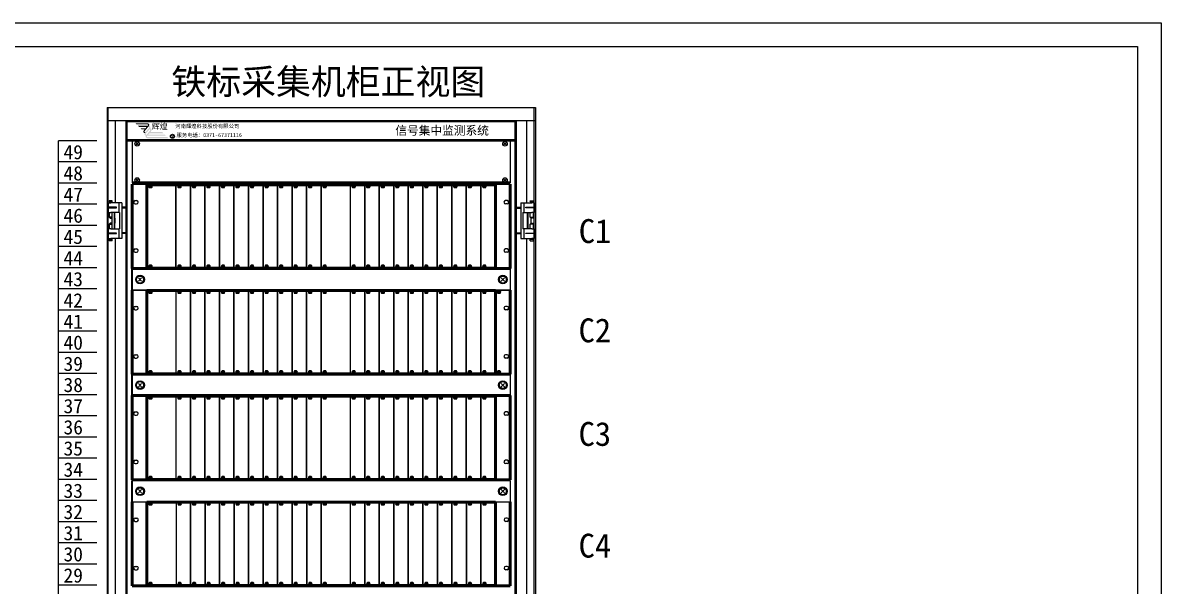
# Model space of a CAD drawing. Extents: x -75138 to 15640, y -12340 to 70479.
# Drawn here: x 4848 to 7240, y -10554 to -9370 of the extents above; entities that cross this region are included whole.
import ezdxf
from ezdxf.enums import TextEntityAlignment as Align

# ---------------------------------------------------------------- set-up
doc = ezdxf.new("R2010")
doc.units = 0
doc.linetypes.add('CENTER', pattern=[2, 1.25, -0.25, 0.25, -0.25])
doc.layers.get('0').update_dxf_attribs({"linetype": 'CONTINUOUS'})
doc.layers.get('Defpoints').update_dxf_attribs({"linetype": 'CONTINUOUS'})
for name, color, linetype, lineweight in [('6文字层', 3, 'CONTINUOUS', 35), ('中心线', 1, 'CENTER', 18), ('轮廓', 7, 'CONTINUOUS', 50)]:
    doc.layers.add(name, color=color, linetype=linetype, lineweight=lineweight)
doc.layers.add('参考线层', color=4, linetype='CONTINUOUS', plot=False)
for name, color, linetype in [('图框_外框线', 7, 'CONTINUOUS'), ('尺寸线', 3, 'CONTINUOUS'), ('轮廓线', 7, 'CONTINUOUS')]:
    doc.layers.add(name, color=color, linetype=linetype)
doc.styles.add('Ht', font='SIMHEI.TTF')
doc.styles.get("Standard").update_dxf_attribs({"font": 'SIMFANG.TTF'})
doc.styles.add('仿宋3.5', font='SIMFANG.TTF', dxfattribs={"width": 0.7, "height": 3.5})
doc.styles.add('宋体', font='SimSun.ttf')
doc.styles.add('黑', font='SIMHEI.TTF')
doc.styles.add('黑体', font='SIMHEI.TTF')

# ---------------------------------------------------------------- blocks, each defined once
blk = doc.blocks.new('机架')
at = {"color": 7, "linetype": 'Continuous', "ltscale": 25.4}
for p, q in [((10682.3, 8398.9), (10682.3, 8396.2)), ((10688.5, 8396.2), (10682.3, 8396.2)), ((10688.5, 8396.2), (10688.5, 8398.9))]:
    blk.add_line(p, q, dxfattribs=at)
blk.add_line((11559.5, 7575.7), (11559.5, 8400.7))
at = {"layer": '尺寸线'}
blk.add_line((10720.1, 6428), (10720.1, 6428), dxfattribs=at)
at = {"layer": '轮廓线'}
for p, q in [((10677.6, 8676.2), (10677.6, 6326.2)), ((10677.6, 8676.2), (11577.6, 8676.2)), ((10680.1, 6385.6), (10680.1, 8676.2)), ((11575, 6385.6), (11575, 8676.2)), ((11577.6, 8676.2), (11577.6, 6326.2)), ((10680.1, 8648.7), (11577.6, 8648.7)), ((10695.6, 8475.7), (10695.6, 8648.7)), ((10717.6, 6385.6), (10717.6, 8648.7)), ((10720, 8646.2), (11535.1, 8646.2)), ((10720.1, 6388.1), (10720.1, 8646.2)), ((11535.1, 6385.6), (11535.1, 8648.7)), ((11537.5, 6385.6), (11537.5, 8648.7)), ((11559.5, 8475.7), (11559.5, 8648.7)), ((10680.1, 8475.7), (10685.4, 8475.7)), ((10680.1, 8475.7), (10680.1, 8455.2)), ((10681.4, 8465.4), (10681.4, 8466.8)), ((10685.4, 8466.8), (10681.4, 8466.8)), ((10688.5, 8480.2), (10682.3, 8480.2)), ((10682.3, 8480.2), (10682.3, 8478.4)), ((10688.5, 8478.4), (10682.3, 8478.4)), ((10682.3, 8476.2), (10688.5, 8476.2)), ((10682.3, 8476.2), (10682.3, 8475.7)), ((10683.5, 8478.4), (10683.5, 8476.2)), ((10702, 8475.7), (10685.4, 8475.7)), ((10697.7, 8466.8), (10685.4, 8466.8)), ((10687.4, 8478.4), (10687.4, 8476.2)), ((10687.4, 8476.2), (10687.4, 8478.4)), ((10688.5, 8478.4), (10688.5, 8480.2)), ((10688.5, 8475.7), (10688.5, 8476.2)), ((10697.7, 8465.4), (10697.7, 8466.8)), ((10708.4, 8475.7), (10702, 8475.7)), ((10702, 8475.7), (10702, 8455.2)), ((10708.4, 8475.7), (10708.4, 8466.3)), ((10708.4, 8466.3), (10708.4, 8464.5)), ((10717.6, 8466.3), (10708.4, 8466.3)), ((11537.5, 8466.3), (11546.7, 8466.3)), ((11546.7, 8475.7), (11546.7, 8466.3)), ((11546.7, 8475.7), (11553.1, 8475.7)), ((11546.7, 8466.3), (11546.7, 8464.5)), ((11553.1, 8475.7), (11553.1, 8455.2)), ((11553.1, 8475.7), (11569.7, 8475.7)), ((11557.4, 8466.8), (11569.7, 8466.8)), ((11557.4, 8465.4), (11557.4, 8466.8)), ((11566.6, 8478.4), (11566.6, 8480.2)), ((11566.6, 8480.2), (11572.8, 8480.2)), ((11566.6, 8478.4), (11572.8, 8478.4)), ((11566.6, 8475.7), (11566.6, 8476.2)), ((11572.8, 8476.2), (11566.6, 8476.2)), ((11567.7, 8476.2), (11567.7, 8478.4)), ((11567.7, 8478.4), (11567.7, 8476.2)), ((11575, 8475.7), (11569.7, 8475.7)), ((11569.7, 8466.8), (11573.7, 8466.8)), ((11571.6, 8478.4), (11571.6, 8476.2)), ((11572.8, 8480.2), (11572.8, 8478.4)), ((11572.8, 8476.2), (11572.8, 8475.7)), ((11573.7, 8465.4), (11573.7, 8466.8)), ((11575, 8475.7), (11575, 8455.2)), ((10680.1, 8455.2), (10685.4, 8455.2)), ((10681.4, 8465.4), (10685.4, 8465.4)), ((10682.3, 8455.2), (10682.3, 8445.3)), ((10688.5, 8445.3), (10682.3, 8445.3)), ((10682.3, 8445.3), (10684.1, 8443.6)), ((10684.1, 8443.6), (10686.8, 8443.6)), ((10685.4, 8465.4), (10697.7, 8465.4)), ((10702, 8455.2), (10685.4, 8455.2)), ((10686.8, 8443.6), (10688.5, 8445.3)), ((10687.4, 8444.2), (10687.4, 8432.2)), ((10688.5, 8445.3), (10688.5, 8455.2)), ((10693.2, 8421.2), (10693.2, 8455.2)), ((10694.1, 8443.6), (10694.1, 8455.2)), ((10694.1, 8443.6), (10694.3, 8443.6)), ((10694.3, 8432.8), (10694.3, 8443.6)), ((10704, 8455.2), (10702, 8455.2)), ((10704, 8455.2), (10704, 8421.2)), ((10708.4, 8464.5), (10708.4, 8412.8)), ((10717.6, 8464.5), (10708.4, 8464.5)), ((11537.5, 8464.5), (11546.7, 8464.5)), ((11546.7, 8464.5), (11546.7, 8412.8)), ((11551.1, 8455.2), (11551.1, 8421.2)), ((11551.1, 8455.2), (11553.1, 8455.2)), ((11553.1, 8455.2), (11569.7, 8455.2)), ((11569.7, 8465.4), (11557.4, 8465.4)), ((11561, 8443.6), (11560.8, 8443.6)), ((11560.8, 8432.8), (11560.8, 8443.6)), ((11561, 8443.6), (11561, 8455.2)), ((11561.9, 8421.2), (11561.9, 8455.2)), ((11566.6, 8445.3), (11566.6, 8455.2)), ((11568.4, 8443.6), (11566.6, 8445.3)), ((11566.6, 8445.3), (11572.8, 8445.3)), ((11567.7, 8444.2), (11567.7, 8432.2)), ((11571, 8443.6), (11568.4, 8443.6)), ((11573.7, 8465.4), (11569.7, 8465.4)), ((11575, 8455.2), (11569.7, 8455.2)), ((11572.8, 8445.3), (11571, 8443.6)), ((11572.8, 8455.2), (11572.8, 8445.3)), ((10685.4, 8421.2), (10680.1, 8421.2)), ((10680.1, 8421.2), (10680.1, 8400.7)), ((10684.1, 8432.8), (10682.3, 8431.1)), ((10682.3, 8431.1), (10688.5, 8431.1)), ((10682.3, 8431.1), (10682.3, 8421.2)), ((10686.8, 8432.8), (10684.1, 8432.8)), ((10685.4, 8421.2), (10702, 8421.2)), ((10688.5, 8431.1), (10686.8, 8432.8)), ((10688.5, 8421.2), (10688.5, 8431.1)), ((10694.1, 8421.2), (10694.1, 8432.8)), ((10694.3, 8432.8), (10694.1, 8432.8)), ((10702, 8421.2), (10702, 8400.7)), ((10702, 8421.2), (10704, 8421.2)), ((11553.1, 8421.2), (11551.1, 8421.2)), ((11569.7, 8421.2), (11553.1, 8421.2)), ((11553.1, 8421.2), (11553.1, 8400.7)), ((11560.8, 8432.8), (11561, 8432.8)), ((11561, 8421.2), (11561, 8432.8)), ((11566.6, 8431.1), (11568.4, 8432.8)), ((11566.6, 8421.2), (11566.6, 8431.1)), ((11572.8, 8431.1), (11566.6, 8431.1)), ((11568.4, 8432.8), (11571, 8432.8)), ((11569.7, 8421.2), (11575, 8421.2)), ((11571, 8432.8), (11572.8, 8431.1)), ((11572.8, 8431.1), (11572.8, 8421.2)), ((11575, 8421.2), (11575, 8400.7)), ((10680.1, 8400.7), (10685.4, 8400.7)), ((10681.4, 8411), (10681.4, 8412.3)), ((10685.4, 8412.3), (10681.4, 8412.3)), ((10681.4, 8411), (10685.4, 8411)), ((10682.3, 8398.9), (10688.5, 8398.9)), ((10683.5, 8400.7), (10683.5, 8398.9)), ((10697.7, 8412.3), (10685.4, 8412.3)), ((10685.4, 8411), (10697.7, 8411)), ((10702, 8400.7), (10685.4, 8400.7)), ((10687.4, 8400.7), (10687.4, 8398.9)), ((10687.4, 8398.9), (10687.4, 8400.7)), ((10697.7, 8411), (10697.7, 8412.3)), ((10708.4, 8400.7), (10702, 8400.7)), ((10708.4, 8412.8), (10708.4, 8411)), ((10717.6, 8412.8), (10708.4, 8412.8)), ((10708.4, 8411), (10708.4, 8400.7)), ((10717.6, 8411), (10708.4, 8411)), ((11537.5, 8412.8), (11546.7, 8412.8)), ((11537.5, 8411), (11546.7, 8411)), ((11546.7, 8412.8), (11546.7, 8411)), ((11546.7, 8411), (11546.7, 8400.7)), ((11546.7, 8400.7), (11553.1, 8400.7)), ((11553.1, 8400.7), (11569.7, 8400.7)), ((11557.4, 8412.3), (11569.7, 8412.3)), ((11557.4, 8411), (11557.4, 8412.3)), ((11569.7, 8411), (11557.4, 8411)), ((11566.6, 8396.2), (11566.6, 8398.9)), ((11572.8, 8398.9), (11566.6, 8398.9)), ((11566.6, 8396.2), (11572.8, 8396.2)), ((11567.7, 8398.9), (11567.7, 8400.7)), ((11567.7, 8400.7), (11567.7, 8398.9)), ((11569.7, 8412.3), (11573.7, 8412.3)), ((11573.7, 8411), (11569.7, 8411)), ((11575, 8400.7), (11569.7, 8400.7)), ((11571.6, 8400.7), (11571.6, 8398.9)), ((11572.8, 8398.9), (11572.8, 8396.2)), ((11573.7, 8411), (11573.7, 8412.3)), ((10680.1, 7575.7), (10680.1, 7555.1)), ((10680.1, 7575.7), (10685.4, 7575.7)), ((10685.4, 7566.7), (10681.4, 7566.7)), ((10681.4, 7565.4), (10681.4, 7566.7)), ((10681.4, 7565.4), (10685.4, 7565.4)), ((10682.3, 7580.1), (10682.3, 7578.3)), ((10688.5, 7580.1), (10682.3, 7580.1)), ((10688.5, 7578.3), (10682.3, 7578.3)), ((10682.3, 7576.1), (10682.3, 7575.7)), ((10682.3, 7576.1), (10688.5, 7576.1)), ((10683.5, 7578.3), (10683.5, 7576.1)), ((10702, 7575.7), (10685.4, 7575.7)), ((10697.7, 7566.7), (10685.4, 7566.7)), ((10685.4, 7565.4), (10697.7, 7565.4)), ((10687.4, 7576.1), (10687.4, 7578.3)), ((10687.4, 7578.3), (10687.4, 7576.1)), ((10688.5, 7578.3), (10688.5, 7580.1)), ((10688.5, 7575.7), (10688.5, 7576.1)), ((10697.7, 7565.4), (10697.7, 7566.7)), ((10702, 7575.7), (10702, 7555.1)), ((10708.4, 7575.7), (10702, 7575.7)), ((10708.4, 7575.7), (10708.4, 7566.3)), ((10717.6, 7566.3), (10708.4, 7566.3)), ((10708.4, 7566.3), (10708.4, 7564.5)), ((10717.6, 7564.5), (10708.4, 7564.5)), ((10708.4, 7564.5), (10708.4, 7512.7)), ((11537.5, 7566.3), (11546.7, 7566.3)), ((11537.5, 7564.5), (11546.7, 7564.5)), ((11546.7, 7575.7), (11553.1, 7575.7)), ((11546.7, 7575.7), (11546.7, 7566.3)), ((11546.7, 7566.3), (11546.7, 7564.5)), ((11546.7, 7564.5), (11546.7, 7512.8)), ((11553.1, 7575.7), (11569.7, 7575.7)), ((11553.1, 7575.7), (11553.1, 7555.2)), ((11557.4, 7565.4), (11557.4, 7566.8)), ((11557.4, 7566.8), (11569.7, 7566.8)), ((11569.7, 7565.4), (11557.4, 7565.4)), ((11566.6, 7580.2), (11572.8, 7580.2)), ((11566.6, 7578.4), (11566.6, 7580.2)), ((11566.6, 7578.4), (11572.8, 7578.4)), ((11572.8, 7576.2), (11566.6, 7576.2)), ((11566.6, 7575.7), (11566.6, 7576.2)), ((11567.7, 7578.4), (11567.7, 7576.2)), ((11567.7, 7576.2), (11567.7, 7578.4)), ((11575, 7575.7), (11569.7, 7575.7)), ((11569.7, 7566.8), (11573.7, 7566.8)), ((11573.7, 7565.4), (11569.7, 7565.4)), ((11571.6, 7578.4), (11571.6, 7576.2)), ((11572.8, 7580.2), (11572.8, 7578.4)), ((11572.8, 7576.2), (11572.8, 7575.7)), ((11573.7, 7565.4), (11573.7, 7566.8)), ((11575, 7575.7), (11575, 7555.2)), ((10680.1, 7555.1), (10685.4, 7555.1)), ((10682.3, 7555.1), (10682.3, 7545.3)), ((10682.3, 7545.3), (10684.1, 7543.5)), ((10688.5, 7545.3), (10682.3, 7545.3)), ((10684.1, 7543.5), (10686.8, 7543.5)), ((10702, 7555.1), (10685.4, 7555.1)), ((10686.8, 7543.5), (10688.5, 7545.3)), ((10687.4, 7544.2), (10687.4, 7532.1)), ((10688.5, 7545.3), (10688.5, 7555.1)), ((10693.2, 7521.2), (10693.2, 7555.1)), ((10694.1, 7543.5), (10694.1, 7555.1)), ((10694.1, 7543.5), (10694.3, 7543.5)), ((10694.3, 7532.8), (10694.3, 7543.5)), ((10704, 7555.1), (10702, 7555.1)), ((10704, 7555.1), (10704, 7521.2)), ((11551.1, 7555.2), (11553.1, 7555.2)), ((11551.1, 7555.2), (11551.1, 7521.2)), ((11553.1, 7555.2), (11569.7, 7555.2)), ((11560.8, 7532.8), (11560.8, 7543.6)), ((11561, 7543.6), (11560.8, 7543.6)), ((11561, 7543.6), (11561, 7555.2)), ((11561.9, 7521.2), (11561.9, 7555.2)), ((11566.6, 7545.3), (11566.6, 7555.2)), ((11566.6, 7545.3), (11572.8, 7545.3)), ((11568.4, 7543.6), (11566.6, 7545.3)), ((11567.7, 7544.2), (11567.7, 7532.2)), ((11571, 7543.6), (11568.4, 7543.6)), ((11575, 7555.2), (11569.7, 7555.2)), ((11572.8, 7545.3), (11571, 7543.6)), ((11572.8, 7555.2), (11572.8, 7545.3)), ((10680.1, 7521.2), (10680.1, 7500.7)), ((10685.4, 7521.2), (10680.1, 7521.2)), ((10685.4, 7512.3), (10681.4, 7512.3)), ((10681.4, 7510.9), (10681.4, 7512.3)), ((10681.4, 7510.9), (10685.4, 7510.9)), ((10684.1, 7532.8), (10682.3, 7531)), ((10682.3, 7531), (10682.3, 7521.2)), ((10682.3, 7531), (10688.5, 7531)), ((10686.8, 7532.8), (10684.1, 7532.8)), ((10685.4, 7521.2), (10702, 7521.2)), ((10697.7, 7512.3), (10685.4, 7512.3)), ((10685.4, 7510.9), (10697.7, 7510.9)), ((10688.5, 7531), (10686.8, 7532.8)), ((10688.5, 7521.2), (10688.5, 7531)), ((10694.3, 7532.8), (10694.1, 7532.8)), ((10694.1, 7521.2), (10694.1, 7532.8)), ((10697.7, 7510.9), (10697.7, 7512.3)), ((10702, 7521.2), (10704, 7521.2)), ((10702, 7521.2), (10702, 7500.7)), ((10717.6, 7512.7), (10708.4, 7512.7)), ((10708.4, 7512.7), (10708.4, 7510.9)), ((10717.6, 7510.9), (10708.4, 7510.9)), ((10708.4, 7510.9), (10708.4, 7500.7)), ((11537.5, 7512.8), (11546.7, 7512.8)), ((11537.5, 7511), (11546.7, 7511)), ((11546.7, 7512.8), (11546.7, 7511)), ((11546.7, 7511), (11546.7, 7500.7)), ((11553.1, 7521.2), (11551.1, 7521.2)), ((11553.1, 7521.2), (11553.1, 7500.7)), ((11569.7, 7521.2), (11553.1, 7521.2)), ((11557.4, 7511), (11557.4, 7512.3)), ((11557.4, 7512.3), (11569.7, 7512.3)), ((11569.7, 7511), (11557.4, 7511)), ((11560.8, 7532.8), (11561, 7532.8)), ((11561, 7521.2), (11561, 7532.8)), ((11566.6, 7531.1), (11568.4, 7532.8)), ((11572.8, 7531.1), (11566.6, 7531.1)), ((11566.6, 7521.2), (11566.6, 7531.1)), ((11568.4, 7532.8), (11571, 7532.8)), ((11569.7, 7521.2), (11575, 7521.2)), ((11569.7, 7512.3), (11573.7, 7512.3)), ((11573.7, 7511), (11569.7, 7511)), ((11571, 7532.8), (11572.8, 7531.1)), ((11572.8, 7531.1), (11572.8, 7521.2)), ((11573.7, 7511), (11573.7, 7512.3)), ((11575, 7521.2), (11575, 7500.7)), ((10680.1, 7500.7), (10685.4, 7500.7)), ((10682.3, 7498.9), (10682.3, 7496.2)), ((10682.3, 7498.9), (10688.5, 7498.9)), ((10688.5, 7496.2), (10682.3, 7496.2)), ((10683.5, 7500.7), (10683.5, 7498.9)), ((10702, 7500.7), (10685.4, 7500.7)), ((10687.4, 7498.9), (10687.4, 7500.7)), ((10687.4, 7500.7), (10687.4, 7498.9)), ((10688.5, 7496.2), (10688.5, 7498.9)), ((10708.4, 7500.7), (10702, 7500.7)), ((11546.7, 7500.7), (11553.1, 7500.7)), ((11553.1, 7500.7), (11569.7, 7500.7)), ((11559.5, 6750.7), (11559.5, 7500.7)), ((11572.8, 7498.9), (11566.6, 7498.9)), ((11566.6, 7496.2), (11566.6, 7498.9)), ((11566.6, 7496.2), (11572.8, 7496.2)), ((11567.7, 7500.7), (11567.7, 7498.9)), ((11567.7, 7498.9), (11567.7, 7500.7)), ((11575, 7500.7), (11569.7, 7500.7)), ((11571.6, 7500.7), (11571.6, 7498.9)), ((11572.8, 7498.9), (11572.8, 7496.2)), ((10680.1, 6750.7), (10685.4, 6750.7)), ((10680.1, 6750.7), (10680.1, 6730.2)), ((10688.5, 6755.2), (10682.3, 6755.2)), ((10682.3, 6755.2), (10682.3, 6753.4)), ((10688.5, 6753.4), (10682.3, 6753.4)), ((10682.3, 6751.2), (10688.5, 6751.2)), ((10682.3, 6751.2), (10682.3, 6750.7)), ((10683.5, 6753.4), (10683.5, 6751.2)), ((10702, 6750.7), (10685.4, 6750.7)), ((10687.4, 6753.4), (10687.4, 6751.2)), ((10687.4, 6751.2), (10687.4, 6753.4)), ((10688.5, 6753.4), (10688.5, 6755.2)), ((10688.5, 6750.7), (10688.5, 6751.2)), ((10708.4, 6750.7), (10702, 6750.7)), ((10702, 6750.7), (10702, 6730.2)), ((10708.4, 6750.7), (10708.4, 6741.3)), ((11546.7, 6750.7), (11546.7, 6741.3)), ((11546.7, 6750.7), (11553.1, 6750.7)), ((11553.1, 6750.7), (11553.1, 6730.2)), ((11553.1, 6750.7), (11569.7, 6750.7)), ((11566.6, 6753.4), (11566.6, 6755.2)), ((11566.6, 6755.2), (11572.8, 6755.2)), ((11566.6, 6753.4), (11572.8, 6753.4)), ((11566.6, 6750.7), (11566.6, 6751.2)), ((11572.8, 6751.2), (11566.6, 6751.2)), ((11567.7, 6751.2), (11567.7, 6753.4)), ((11567.7, 6753.4), (11567.7, 6751.2)), ((11575, 6750.7), (11569.7, 6750.7)), ((11571.6, 6753.4), (11571.6, 6751.2)), ((11572.8, 6755.2), (11572.8, 6753.4)), ((11572.8, 6751.2), (11572.8, 6750.7)), ((11575, 6750.7), (11575, 6730.2)), ((10680.1, 6730.2), (10685.4, 6730.2)), ((10681.4, 6740.4), (10681.4, 6741.8)), ((10685.4, 6741.8), (10681.4, 6741.8)), ((10681.4, 6740.4), (10685.4, 6740.4)), ((10682.3, 6730.2), (10682.3, 6720.3)), ((10688.5, 6720.3), (10682.3, 6720.3)), ((10682.3, 6720.3), (10684.1, 6718.6)), ((10697.7, 6741.8), (10685.4, 6741.8)), ((10685.4, 6740.4), (10697.7, 6740.4)), ((10702, 6730.2), (10685.4, 6730.2)), ((10686.8, 6718.6), (10688.5, 6720.3)), ((10688.5, 6720.3), (10688.5, 6730.2)), ((10693.2, 6696.2), (10693.2, 6730.2)), ((10694.1, 6718.6), (10694.1, 6730.2)), ((10697.7, 6740.4), (10697.7, 6741.8)), ((10704, 6730.2), (10702, 6730.2)), ((10704, 6730.2), (10704, 6696.2)), ((10708.4, 6741.3), (10708.4, 6739.5)), ((10717.6, 6741.3), (10708.4, 6741.3)), ((10708.4, 6739.5), (10708.4, 6687.8)), ((10717.6, 6739.5), (10708.4, 6739.5)), ((11537.5, 6741.3), (11546.7, 6741.3)), ((11537.5, 6739.5), (11546.7, 6739.5)), ((11546.7, 6741.3), (11546.7, 6739.5)), ((11546.7, 6739.5), (11546.7, 6687.8)), ((11551.1, 6730.2), (11551.1, 6696.2)), ((11551.1, 6730.2), (11553.1, 6730.2)), ((11553.1, 6730.2), (11569.7, 6730.2)), ((11557.4, 6741.8), (11569.7, 6741.8)), ((11557.4, 6740.4), (11557.4, 6741.8)), ((11569.7, 6740.4), (11557.4, 6740.4)), ((11561, 6718.6), (11561, 6730.2)), ((11561.9, 6696.2), (11561.9, 6730.2)), ((11566.6, 6720.3), (11566.6, 6730.2)), ((11568.4, 6718.6), (11566.6, 6720.3)), ((11566.6, 6720.3), (11572.8, 6720.3)), ((11569.7, 6741.8), (11573.7, 6741.8)), ((11573.7, 6740.4), (11569.7, 6740.4)), ((11575, 6730.2), (11569.7, 6730.2)), ((11572.8, 6720.3), (11571, 6718.6)), ((11572.8, 6730.2), (11572.8, 6720.3)), ((11573.7, 6740.4), (11573.7, 6741.8)), ((10685.4, 6696.2), (10680.1, 6696.2)), ((10680.1, 6696.2), (10680.1, 6675.7)), ((10684.1, 6707.8), (10682.3, 6706.1)), ((10682.3, 6706.1), (10688.5, 6706.1)), ((10682.3, 6706.1), (10682.3, 6696.2)), ((10684.1, 6718.6), (10686.8, 6718.6)), ((10686.8, 6707.8), (10684.1, 6707.8)), ((10685.4, 6696.2), (10702, 6696.2)), ((10688.5, 6706.1), (10686.8, 6707.8)), ((10687.4, 6719.2), (10687.4, 6707.2)), ((10688.5, 6696.2), (10688.5, 6706.1)), ((10694.1, 6718.6), (10694.3, 6718.6)), ((10694.1, 6696.2), (10694.1, 6707.8)), ((10694.3, 6707.8), (10694.1, 6707.8)), ((10694.3, 6707.8), (10694.3, 6718.6)), ((10702, 6696.2), (10702, 6675.7)), ((10702, 6696.2), (10704, 6696.2)), ((11553.1, 6696.2), (11551.1, 6696.2)), ((11569.7, 6696.2), (11553.1, 6696.2)), ((11553.1, 6696.2), (11553.1, 6675.7)), ((11561, 6718.6), (11560.8, 6718.6)), ((11560.8, 6707.8), (11560.8, 6718.6)), ((11560.8, 6707.8), (11561, 6707.8)), ((11561, 6696.2), (11561, 6707.8)), ((11566.6, 6706.1), (11568.4, 6707.8)), ((11566.6, 6696.2), (11566.6, 6706.1)), ((11572.8, 6706.1), (11566.6, 6706.1)), ((11567.7, 6719.2), (11567.7, 6707.2)), ((11571, 6718.6), (11568.4, 6718.6)), ((11568.4, 6707.8), (11571, 6707.8)), ((11569.7, 6696.2), (11575, 6696.2)), ((11571, 6707.8), (11572.8, 6706.1)), ((11572.8, 6706.1), (11572.8, 6696.2)), ((11575, 6696.2), (11575, 6675.7)), ((10680.1, 6675.7), (10685.4, 6675.7)), ((10681.4, 6686), (10681.4, 6687.3)), ((10685.4, 6687.3), (10681.4, 6687.3)), ((10681.4, 6686), (10685.4, 6686)), ((10682.3, 6673.9), (10688.5, 6673.9)), ((10682.3, 6673.9), (10682.3, 6671.2)), ((10683.5, 6675.7), (10683.5, 6673.9)), ((10697.7, 6687.3), (10685.4, 6687.3)), ((10685.4, 6686), (10697.7, 6686)), ((10702, 6675.7), (10685.4, 6675.7)), ((10687.4, 6675.7), (10687.4, 6673.9)), ((10687.4, 6673.9), (10687.4, 6675.7)), ((10688.5, 6671.2), (10688.5, 6673.9)), ((10695.6, 6385.6), (10695.6, 6675.7)), ((10697.7, 6686), (10697.7, 6687.3)), ((10708.4, 6675.7), (10702, 6675.7)), ((10708.4, 6687.8), (10708.4, 6686)), ((10717.6, 6687.8), (10708.4, 6687.8)), ((10708.4, 6686), (10708.4, 6675.7)), ((10717.6, 6686), (10708.4, 6686)), ((11537.5, 6687.8), (11546.7, 6687.8)), ((11537.5, 6686), (11546.7, 6686)), ((11546.7, 6687.8), (11546.7, 6686)), ((11546.7, 6686), (11546.7, 6675.7)), ((11546.7, 6675.7), (11553.1, 6675.7)), ((11553.1, 6675.7), (11569.7, 6675.7)), ((11557.4, 6687.3), (11569.7, 6687.3)), ((11557.4, 6686), (11557.4, 6687.3)), ((11569.7, 6686), (11557.4, 6686)), ((11566.6, 6671.2), (11566.6, 6673.9)), ((11572.8, 6673.9), (11566.6, 6673.9)), ((11567.7, 6673.9), (11567.7, 6675.7)), ((11567.7, 6675.7), (11567.7, 6673.9)), ((11569.7, 6687.3), (11573.7, 6687.3)), ((11573.7, 6686), (11569.7, 6686)), ((11575, 6675.7), (11569.7, 6675.7)), ((11571.6, 6675.7), (11571.6, 6673.9)), ((11572.8, 6673.9), (11572.8, 6671.2)), ((11573.7, 6686), (11573.7, 6687.3)), ((10688.5, 6671.2), (10682.3, 6671.2)), ((11566.6, 6671.2), (11572.8, 6671.2)), ((11535.1, 6428.1), (10720.1, 6428.1)), ((10720.1, 6425.6), (11575, 6425.5)), ((10677.6, 6385.6), (11577.6, 6385.6)), ((10720.1, 6403.6), (11535.1, 6403.6)), ((10720.1, 6388.1), (11535.1, 6388.1)), ((10892.7, 6341.2), (10877.7, 6326.2)), ((10892.7, 6341.2), (11362.7, 6341.2)), ((11362.7, 6341.2), (11377.7, 6326.2)), ((10677.6, 6326.2), (10877.7, 6326.2)), ((11377.7, 6326.2), (11577.6, 6326.2))]:
    blk.add_line(p, q, dxfattribs=at)
blk = doc.blocks.new('铁标1U盲板')
at = {"layer": '6文字层', "color": 7}
blk.add_line((11498.1, 8710.8), (11498.1, 8755.2), dxfattribs=at)
at = {"layer": '尺寸线', "color": 0, "lineweight": 25}
blk.add_line((12292.1, 8755.2), (12292.1, 8710.8), dxfattribs=at)
at = {"layer": '轮廓线'}
for p, q in [((11498.1, 8755.2), (12292.1, 8755.2)), ((11498.1, 8755.2), (11498.1, 8710.8)), ((12292.1, 8755.2), (12292.1, 8710.8)), ((11518.3, 8729.3), (11511.4, 8736.2)), ((11511.4, 8729.3), (11518.3, 8736.2)), ((12280.5, 8729.3), (12273.6, 8736.2)), ((12273.6, 8729.3), (12280.5, 8736.2)), ((11498.1, 8710.8), (12292.1, 8710.8))]:
    blk.add_line(p, q, dxfattribs=at)
for centre, radius in [((11514.9, 8732.7), 9.14), ((11514.9, 8732.7), 7.31), ((12277, 8732.7), 9.14), ((12277, 8732.7), 7.31)]:
    blk.add_circle(centre, radius, dxfattribs=at)
blk = doc.blocks.new('06型铁标采集机箱')
for p, q in [((7.5, -34.25), (10.5, -34.25)), ((7.5, -41.25), (10.5, -41.25)), ((788.5, -34.25), (785.5, -34.25)), ((788.5, -41.25), (785.5, -41.25)), ((7.5, -135.75), (10.5, -135.75)), ((7.5, -142.75), (10.5, -142.75)), ((788.5, -135.75), (785.5, -135.75)), ((788.5, -142.75), (785.5, -142.75))]:
    blk.add_line(p, q)
for centre, start, end in [((7.5, -37.75), 90, 270), ((10.5, -37.75), 270, 90), ((785.5, -37.75), 90, 270), ((788.5, -37.75), 270, 90), ((7.5, -139.25), 90, 270), ((10.5, -139.25), 270, 90), ((785.5, -139.25), 90, 270), ((788.5, -139.25), 270, 90)]:
    blk.add_arc(centre, 3.5, start, end)
at = {"layer": 'Defpoints'}
blk.add_line((0.84, 0), (794.84, 0), dxfattribs=at)
at = {"layer": '参考线层'}
for p, q in [((93, -1.075), (93, -175.925)), ((123.5, -1.075), (123.5, -175.925)), ((154, -1.075), (154, -175.925)), ((184.5, -1.075), (184.5, -175.925)), ((215, -1.075), (215, -175.925)), ((245.5, -1.075), (245.5, -175.925)), ((276, -1.075), (276, -175.925)), ((306.5, -1.075), (306.5, -175.925)), ((337, -1.075), (337, -177)), ((367.5, -1.075), (367.5, -175.925)), ((398, -1.075), (398, -175.925)), ((459, -1.075), (459, -175.925)), ((489.5, -1.075), (489.5, -175.925)), ((520, -1.075), (520, -175.925)), ((550.5, -1.075), (550.5, -175.925)), ((581, -1.075), (581, -175.925)), ((611.5, -1.075), (611.5, -175.925)), ((642, -1.075), (642, -175.925)), ((672.5, -1.075), (672.5, -175.925)), ((703, -1.075), (703, -175.925)), ((733.5, -1.075), (733.5, -175.925))]:
    blk.add_line(p, q, dxfattribs=at)
at = {"layer": '轮廓'}
for p, q in [((0.84, 0), (0.84, -177)), ((32, 0), (32, -177)), ((764, -1.075), (32, -1.075)), ((764, 0), (764, -177)), ((794.84, 0), (794.84, -177)), ((0.84, -177), (794.84, -177)), ((764, -175.925), (32, -175.925))]:
    blk.add_line(p, q, dxfattribs=at)
blk = doc.blocks.new('补空板')
at = {"linetype": 'ByBlock'}
for p, q in [((30.5, 0), (0, 0)), ((0, 0), (0, -174.8)), ((5.4, 0), (9.6, 0)), ((30.5, -174.8), (30.5, 0)), ((9.6, -6.2), (5.4, -6.2)), ((30.5, -174.8), (0, -174.8)), ((9.6, -168.6), (5.4, -168.6)), ((5.4, -174.8), (9.6, -174.8))]:
    blk.add_line(p, q, dxfattribs=at)
for p, q in [((8.6, -5.2), (5.7, -1.5)), ((9.3, -4.7), (6.4, -1)), ((8.6, -169.7), (5.7, -173.3)), ((9.3, -170.2), (6.4, -173.8))]:
    blk.add_line(p, q)
for centre, radius in [((7.5, -3.1), 2.5), ((7.5, -3.1), 2.35), ((7.5, -171.7), 2.5), ((7.5, -171.7), 2.35)]:
    blk.add_circle(centre, radius)
for centre, start, end in [((7.5, -3.1), 124.2422, 235.7578), ((7.5, -3.1), 304.2422, 55.7578), ((7.5, -171.7), 124.2422, 235.7578), ((7.5, -171.7), 304.2422, 55.7578)]:
    blk.add_arc(centre, 3.75, start, end, dxfattribs=at)
blk = doc.blocks.new('图框')
for p, q in [((3441.05, 1456.74), (3861.05, 1456.74)), ((3861.05, 1456.74), (3861.05, 1159.74))]:
    blk.add_line(p, q)
at = {"color": 1, "lineweight": -3}
for p, q in [((3466.05, 1451.74), (3856.05, 1451.74)), ((3856.05, 1451.74), (3856.05, 1164.74))]:
    blk.add_line(p, q, dxfattribs=at)
at = {"style": '仿宋3.5', "width": 0.8}
for tag, p in [('车站站名', (3771.33, 1184.32)), ('图纸名称', (3771.41, 1173.86))]:
    blk.add_attdef(tag, text='', height=4, dxfattribs=at).set_placement(p, align=Align.MIDDLE)

msp = doc.modelspace()

# ---------------------------------------------------------------- hatches: boundary and pattern name
h = msp.add_hatch(color=1)
h.paths.add_polyline_path([(5158.6, -9608.6, 1), (5166.9, -9608.6, 1)])
h.paths.add_polyline_path([(5166.3, -9608.6, -1), (5159.2, -9608.6, -1)], flags=16)
at = {"layer": '中心线'}
msp.add_hatch(color=1, dxfattribs=at).paths.add_polyline_path([(5110.6, -9583.8, -0.63707), (5111.4, -9585.5), (5102.3, -9596.3, 0.572844), (5104.4, -9602, -0.047054), (5104.7, -9601.5), (5106.3, -9599.6), (5105, -9599.6, -0.63707), (5104.2, -9597.9), (5113.3, -9587.1, 0.63707), (5110.6, -9581.3), (5084.9, -9581.3), (5087.4, -9583.8)])
h = msp.add_hatch(color=1, dxfattribs=at)
h.paths.add_polyline_path([(5108.4, -9589), (5110.5, -9586.5), (5090.1, -9586.5), (5092.6, -9589)])
h.paths.add_polyline_path([(5095.3, -9591.7), (5097.8, -9594.2), (5104.1, -9594.2), (5106.2, -9591.7)])
h = msp.add_hatch(color=1, dxfattribs=at)
h.paths.add_polyline_path([(5104.7, -9601.6, 0.572844), (5106.8, -9607.4, -0.047054), (5107.2, -9606.8), (5108.7, -9604.9), (5107.4, -9604.9, -0.63707), (5106.6, -9603.2), (5115.7, -9592.5, 0.572844), (5113.6, -9586.7, -0.047054), (5113.3, -9587.3), (5111.7, -9589.1), (5113, -9589.1, -0.63707), (5113.8, -9590.9)])
h.paths.add_polyline_path([(5107.2, -9606.8, 0.63707), (5109.9, -9612.6), (5154.3, -9612.6), (5151.8, -9610.1), (5109.9, -9610.1, -0.63707), (5109.1, -9608.4), (5118.1, -9597.7, 0.572844), (5116.1, -9591.9, -0.047054), (5115.7, -9592.5), (5114.1, -9594.3), (5115.4, -9594.3, -0.63707), (5116.2, -9596)])
h.paths.add_polyline_path([(5114.3, -9602.2), (5143.9, -9602.2), (5141.4, -9599.7), (5116.4, -9599.7)], flags=16)
h.paths.add_polyline_path([(5112, -9604.9), (5109.9, -9607.4), (5149.1, -9607.4), (5146.6, -9604.9)], flags=16)
h = msp.add_hatch(color=1, dxfattribs=at)
h.paths.add_polyline_path([(5104.7, -9601.6, 0.572844), (5106.8, -9607.4, -0.047054), (5107.2, -9606.8), (5108.7, -9604.9), (5107.4, -9604.9, -0.63707), (5106.6, -9603.2), (5115.7, -9592.5, 0.572844), (5113.6, -9586.7, -0.047054), (5113.3, -9587.3), (5111.7, -9589.1), (5113, -9589.1, -0.63707), (5113.8, -9590.9)])
h.paths.add_polyline_path([(5107.2, -9606.8, 0.63707), (5109.9, -9612.6), (5154.3, -9612.6), (5151.8, -9610.1), (5109.9, -9610.1, -0.63707), (5109.1, -9608.4), (5118.1, -9597.7, 0.572844), (5116.1, -9591.9, -0.047054), (5115.7, -9592.5), (5114.1, -9594.3), (5115.4, -9594.3, -0.63707), (5116.2, -9596)])
h.paths.add_polyline_path([(5114.3, -9602.2), (5143.9, -9602.2), (5141.4, -9599.7), (5116.4, -9599.7)], flags=16)
h.paths.add_polyline_path([(5112, -9604.9), (5109.9, -9607.4), (5149.1, -9607.4), (5146.6, -9604.9)], flags=16)

# ---------------------------------------------------------------- linework, layer by layer
for p, q in [((5067.9, -9615.4), (5882.9, -9615.4)), ((5067.9, -9617.9), (5882.9, -9617.9)), ((5117.7, -9715.5), (5114.8, -9711.9)), ((5118.3, -9715), (5115.4, -9711.4)), ((5322.5, -9710.4), (5322.5, -9885.2)), ((5353, -9710.4), (5353, -9885.2)), ((5383.5, -9710.4), (5383.5, -9885.2)), ((5483.7, -9715.5), (5480.8, -9711.9)), ((5484.3, -9715), (5481.4, -9711.4)), ((5865.5, -9743.5), (5862.5, -9743.5)), ((5865.5, -9750.5), (5862.5, -9750.5)), ((5865.5, -9845), (5862.5, -9845)), ((5865.5, -9852), (5862.5, -9852)), ((5117.7, -9880), (5114.8, -9883.7)), ((5118.3, -9880.5), (5115.4, -9884.2)), ((5483.7, -9880), (5480.8, -9883.7)), ((5484.3, -9880.5), (5481.4, -9884.2)), ((5117.7, -9937.8), (5114.8, -9934.1)), ((5118.3, -9937.3), (5115.4, -9933.6)), ((5483.7, -9937.8), (5480.8, -9934.1)), ((5484.3, -9937.3), (5481.4, -9933.6)), ((5117.7, -10102.3), (5114.8, -10105.9)), ((5118.3, -10102.8), (5115.4, -10106.4)), ((5483.7, -10102.3), (5480.8, -10105.9)), ((5484.3, -10102.8), (5481.4, -10106.4)), ((5117.7, -10159.3), (5114.8, -10155.7)), ((5118.3, -10158.8), (5115.4, -10155.2)), ((5483.7, -10159.3), (5480.8, -10155.7)), ((5484.3, -10158.8), (5481.4, -10155.2)), ((5117.7, -10323.9), (5114.8, -10327.5)), ((5118.3, -10324.4), (5115.4, -10328)), ((5483.7, -10323.9), (5480.8, -10327.5)), ((5484.3, -10324.4), (5481.4, -10328)), ((5117.8, -10382.3), (5114.9, -10378.7)), ((5118.4, -10381.8), (5115.5, -10378.2)), ((5483.8, -10382.3), (5480.9, -10378.7)), ((5484.4, -10381.8), (5481.5, -10378.2)), ((5117.8, -10546.8), (5114.9, -10550.4)), ((5118.4, -10547.3), (5115.5, -10550.9)), ((5483.8, -10546.8), (5480.9, -10550.4)), ((5484.4, -10547.3), (5481.5, -10550.9))]:
    msp.add_line(p, q)
at = {"lineweight": 25}
for p, q in [((5085.6, -9627.2), (5091.3, -9621.5)), ((5085.6, -9621.5), (5091.3, -9627.2)), ((5858.4, -9621.5), (5864.1, -9627.2)), ((5858.4, -9627.2), (5864.1, -9621.5)), ((5085.6, -9703.4), (5091.3, -9697.7)), ((5085.6, -9697.7), (5091.3, -9703.4)), ((5858.4, -9697.7), (5864.1, -9703.4)), ((5858.4, -9703.4), (5864.1, -9697.7))]:
    msp.add_line(p, q, dxfattribs=at)
at = {"linetype": 'ByBlock'}
for p, q in [((5139.5, -9710.4), (5109, -9710.4)), ((5109, -9710.4), (5109, -9885.2)), ((5114.4, -9710.4), (5118.6, -9710.4)), ((5118.6, -9716.6), (5114.4, -9716.6)), ((5170, -9885.2), (5170, -9710.4)), ((5322.5, -9710.4), (5292, -9710.4)), ((5353, -9710.4), (5322.5, -9710.4)), ((5322.5, -9710.4), (5322.5, -9885.2)), ((5383.5, -9710.4), (5353, -9710.4)), ((5475, -9710.4), (5475, -9885.2)), ((5480.4, -9710.4), (5484.6, -9710.4)), ((5484.6, -9716.6), (5480.4, -9716.6)), ((5566.5, -9710.4), (5536, -9710.4)), ((5139.5, -9885.2), (5109, -9885.2)), ((5118.6, -9879), (5114.4, -9879)), ((5114.4, -9885.2), (5118.6, -9885.2)), ((5484.6, -9879), (5480.4, -9879)), ((5480.4, -9885.2), (5484.6, -9885.2)), ((5566.5, -9885.2), (5536, -9885.2)), ((5109, -9932.6), (5109, -10107.5)), ((5114.4, -9932.6), (5118.6, -9932.6)), ((5118.6, -9938.8), (5114.4, -9938.8)), ((5475, -9932.6), (5475, -10107.5)), ((5480.4, -9932.6), (5484.6, -9932.6)), ((5484.6, -9938.8), (5480.4, -9938.8)), ((5118.6, -10101.3), (5114.4, -10101.3)), ((5114.4, -10107.5), (5118.6, -10107.5)), ((5484.6, -10101.3), (5480.4, -10101.3)), ((5480.4, -10107.5), (5484.6, -10107.5)), ((5109, -10154.2), (5109, -10329)), ((5114.4, -10154.2), (5118.6, -10154.2)), ((5118.6, -10160.4), (5114.4, -10160.4)), ((5475, -10154.2), (5475, -10329)), ((5480.4, -10154.2), (5484.6, -10154.2)), ((5484.6, -10160.4), (5480.4, -10160.4)), ((5118.6, -10322.8), (5114.4, -10322.8)), ((5114.4, -10329), (5118.6, -10329)), ((5484.6, -10322.8), (5480.4, -10322.8)), ((5480.4, -10329), (5484.6, -10329)), ((5109.2, -10377.1), (5109.2, -10552)), ((5114.5, -10377.1), (5118.8, -10377.1)), ((5475.2, -10377.1), (5475.2, -10552)), ((5480.5, -10377.1), (5484.8, -10377.1)), ((5118.8, -10383.3), (5114.5, -10383.3)), ((5484.8, -10383.3), (5480.5, -10383.3)), ((5118.8, -10545.8), (5114.5, -10545.8)), ((5484.8, -10545.8), (5480.5, -10545.8)), ((5114.5, -10552), (5118.8, -10552)), ((5480.5, -10552), (5484.8, -10552))]:
    msp.add_line(p, q, dxfattribs=at)
at = {"color": 1}
for radius in [4.14, 3.55]:
    msp.add_circle((5162.7, -9608.6), radius, dxfattribs=at)
at = {"lineweight": 25}
for centre in [(5088.5, -9624.3), (5861.3, -9624.3), (5088.5, -9700.5), (5861.3, -9700.5)]:
    msp.add_circle(centre, 4.8, dxfattribs=at)
for centre, radius in [((5116.5, -9713.5), 2.5), ((5116.5, -9713.5), 2.35), ((5482.5, -9713.5), 2.5), ((5482.5, -9713.5), 2.35), ((5116.5, -9882.1), 2.5), ((5116.5, -9882.1), 2.35), ((5482.5, -9882.1), 2.5), ((5482.5, -9882.1), 2.35), ((5116.5, -9935.7), 2.5), ((5116.5, -9935.7), 2.35), ((5482.5, -9935.7), 2.5), ((5482.5, -9935.7), 2.35), ((5116.5, -10104.4), 2.5), ((5116.5, -10104.4), 2.35), ((5482.5, -10104.4), 2.5), ((5482.5, -10104.4), 2.35), ((5116.5, -10157.3), 2.5), ((5116.5, -10157.3), 2.35), ((5482.5, -10157.3), 2.5), ((5482.5, -10157.3), 2.35), ((5116.5, -10325.9), 2.5), ((5116.5, -10325.9), 2.35), ((5482.5, -10325.9), 2.5), ((5482.5, -10325.9), 2.35), ((5116.7, -10380.2), 2.5), ((5116.7, -10380.2), 2.35), ((5482.7, -10380.2), 2.5), ((5482.7, -10380.2), 2.35), ((5116.7, -10548.9), 2.5), ((5116.7, -10548.9), 2.35), ((5482.7, -10548.9), 2.5), ((5482.7, -10548.9), 2.35)]:
    msp.add_circle(centre, radius)
at = {"linetype": 'ByBlock'}
for centre, start, end in [((5116.5, -9713.5), 124.2422, 235.7578), ((5116.5, -9713.5), 304.2422, 55.7578), ((5482.5, -9713.5), 124.2422, 235.7578), ((5482.5, -9713.5), 304.2422, 55.7578), ((5116.5, -9882.1), 124.2422, 235.7578), ((5116.5, -9882.1), 304.2422, 55.7578), ((5482.5, -9882.1), 124.2422, 235.7578), ((5482.5, -9882.1), 304.2422, 55.7578), ((5116.5, -9935.7), 124.2422, 235.7578), ((5116.5, -9935.7), 304.2422, 55.7578), ((5482.5, -9935.7), 124.2422, 235.7578), ((5482.5, -9935.7), 304.2422, 55.7578), ((5116.5, -10104.4), 124.2422, 235.7578), ((5116.5, -10104.4), 304.2422, 55.7578), ((5482.5, -10104.4), 124.2422, 235.7578), ((5482.5, -10104.4), 304.2422, 55.7578), ((5116.5, -10157.3), 124.2422, 235.7578), ((5116.5, -10157.3), 304.2422, 55.7578), ((5482.5, -10157.3), 124.2422, 235.7578), ((5482.5, -10157.3), 304.2422, 55.7578), ((5116.5, -10325.9), 124.2422, 235.7578), ((5116.5, -10325.9), 304.2422, 55.7578), ((5482.5, -10325.9), 124.2422, 235.7578), ((5482.5, -10325.9), 304.2422, 55.7578), ((5116.7, -10380.2), 124.2422, 235.7578), ((5116.7, -10380.2), 304.2422, 55.7578), ((5482.7, -10380.2), 124.2422, 235.7578), ((5482.7, -10380.2), 304.2422, 55.7578), ((5116.7, -10548.9), 124.2422, 235.7578), ((5116.7, -10548.9), 304.2422, 55.7578), ((5482.7, -10548.9), 124.2422, 235.7578), ((5482.7, -10548.9), 304.2422, 55.7578)]:
    msp.add_arc(centre, 3.75, start, end, dxfattribs=at)
for centre, start, end in [((5862.5, -9747), 90, 270), ((5865.5, -9747), 270, 90), ((5862.5, -9848.5), 90, 270), ((5865.5, -9848.5), 270, 90)]:
    msp.add_arc(centre, 3.5, start, end)
at = {"layer": 'Defpoints'}
for p, q in [((5077.9, -9618.3), (5871.9, -9618.3)), ((5077.9, -9709.3), (5871.9, -9709.3)), ((5077.9, -9931.5), (5871.9, -9931.5)), ((5077.9, -10108.5), (5871.9, -10108.5)), ((5077.9, -10153.1), (5871.9, -10153.1))]:
    msp.add_line(p, q, dxfattribs=at)
at = {"layer": '尺寸线'}
for p, q in [((5003.6, -9617.9), (4923.6, -9617.9)), ((4923.6, -11795.9), (4923.6, -9617.9)), ((5003.6, -9662.3), (4923.6, -9662.3)), ((5003.6, -9706.8), (4923.6, -9706.8)), ((5003.6, -9751.2), (4923.6, -9751.2)), ((5003.6, -9795.7), (4923.6, -9795.7)), ((5003.6, -9840.1), (4923.6, -9840.1)), ((5003.6, -9884.6), (4923.6, -9884.6)), ((5003.6, -9929), (4923.6, -9929)), ((5003.6, -9973.5), (4923.6, -9973.5)), ((5003.6, -10017.9), (4923.6, -10017.9)), ((5003.6, -10062.4), (4923.6, -10062.4)), ((5003.6, -10106.8), (4923.6, -10106.8)), ((5003.6, -10151.3), (4923.6, -10151.3)), ((5003.6, -10195.7), (4923.6, -10195.7)), ((5003.6, -10240.2), (4923.6, -10240.2)), ((5003.6, -10284.6), (4923.6, -10284.6)), ((5003.6, -10329.1), (4923.6, -10329.1)), ((5003.6, -10373.5), (4923.6, -10373.5)), ((5003.6, -10418), (4923.6, -10418)), ((5003.6, -10462.4), (4923.6, -10462.4)), ((5003.6, -10506.9), (4923.6, -10506.9)), ((5003.6, -10551.3), (4923.6, -10551.3))]:
    msp.add_line(p, q, dxfattribs=at)
at = {"layer": '尺寸线', "color": 0, "lineweight": 25}
for p, q in [((5077.9, -9618.3), (5077.9, -9706.4)), ((5871.9, -9618.3), (5871.9, -9706.4))]:
    msp.add_line(p, q, dxfattribs=at)
at = {"layer": '轮廓'}
for p, q in [((5077.9, -9706.4), (5871.9, -9706.4)), ((5841, -9710.4), (5109, -9710.4)), ((5871.9, -9709.3), (5871.9, -9886.3)), ((5077.9, -9886.3), (5871.9, -9886.3)), ((5841, -9885.2), (5109, -9885.2)), ((5077.9, -9931.5), (5077.9, -10108.5)), ((5871.9, -9931.5), (5871.9, -10108.5)), ((5077.9, -10108.5), (5871.9, -10108.5)), ((5077.9, -10153), (5871.9, -10153)), ((5077.9, -10153.1), (5077.9, -10330.1)), ((5078, -10376), (5078, -10553)), ((5872, -10376), (5872, -10553))]:
    msp.add_line(p, q, dxfattribs=at)
at = {"layer": '轮廓线'}
msp.add_line((5043.4, -10648.3), (5043.4, -9823.3), dxfattribs=at)

# ---------------------------------------------------------------- block references
at = {"xscale": 10.00048635606572, "yscale": 10.00048635606618, "zscale": 10.00048635606581}
msp.add_blockref('图框', (-31372.7, -23938.3), dxfattribs=at)
at = {"layer": '图框_外框线', "color": 0}
for name, p in [('06型铁标采集机箱', (5077, -9709.3)), ('补空板', (5170, -9710.4)), ('补空板', (5200.5, -9710.4)), ('补空板', (5231, -9710.4)), ('补空板', (5261.5, -9710.4)), ('补空板', (5292, -9710.4)), ('补空板', (5322.5, -9710.4)), ('补空板', (5353, -9710.4)), ('补空板', (5383.5, -9710.4)), ('补空板', (5414, -9710.4)), ('补空板', (5444.5, -9710.4)), ('补空板', (5536, -9710.4)), ('补空板', (5566.5, -9710.4)), ('补空板', (5597, -9710.4)), ('补空板', (5627.5, -9710.4)), ('补空板', (5658, -9710.4)), ('补空板', (5688.5, -9710.4)), ('补空板', (5719, -9710.4)), ('补空板', (5749.5, -9710.4)), ('补空板', (5780, -9710.4)), ('补空板', (5810.5, -9710.4)), ('06型铁标采集机箱', (5077, -9931.5)), ('补空板', (5170, -9932.6)), ('补空板', (5200.5, -9932.6)), ('补空板', (5231, -9932.6)), ('补空板', (5261.5, -9932.6)), ('补空板', (5292, -9932.6)), ('补空板', (5322.5, -9932.6)), ('补空板', (5353, -9932.6)), ('补空板', (5383.5, -9932.6)), ('补空板', (5414, -9932.6)), ('补空板', (5444.5, -9932.6)), ('补空板', (5536, -9932.6)), ('补空板', (5566.5, -9932.6)), ('补空板', (5597, -9932.6)), ('补空板', (5627.5, -9932.6)), ('补空板', (5658, -9932.6)), ('补空板', (5688.5, -9932.6)), ('补空板', (5719, -9932.6)), ('补空板', (5749.5, -9932.6)), ('补空板', (5780, -9932.6)), ('补空板', (5810.5, -9932.6)), ('补空板', (5841, -9932.6)), ('06型铁标采集机箱', (5077, -10153.1)), ('补空板', (5170, -10154.2)), ('补空板', (5200.5, -10154.2)), ('补空板', (5231, -10154.2)), ('补空板', (5261.5, -10154.2)), ('补空板', (5292, -10154.2)), ('补空板', (5322.5, -10154.2)), ('补空板', (5353, -10154.2)), ('补空板', (5383.5, -10154.2)), ('补空板', (5414, -10154.2)), ('补空板', (5444.5, -10154.2)), ('补空板', (5536, -10154.2)), ('补空板', (5566.5, -10154.2)), ('补空板', (5597, -10154.2)), ('补空板', (5627.5, -10154.2)), ('补空板', (5658, -10154.2)), ('补空板', (5688.5, -10154.2)), ('补空板', (5719, -10154.2)), ('补空板', (5749.5, -10154.2)), ('补空板', (5780, -10154.2)), ('补空板', (5810.5, -10154.2)), ('06型铁标采集机箱', (5077.2, -10376)), ('补空板', (5170.2, -10377.1)), ('补空板', (5200.7, -10377.1)), ('补空板', (5231.2, -10377.1)), ('补空板', (5261.7, -10377.1)), ('补空板', (5292.2, -10377.1)), ('补空板', (5322.7, -10377.1)), ('补空板', (5353.2, -10377.1)), ('补空板', (5383.7, -10377.1)), ('补空板', (5414.2, -10377.1)), ('补空板', (5444.7, -10377.1)), ('补空板', (5536.2, -10377.1)), ('补空板', (5566.7, -10377.1)), ('补空板', (5597.2, -10377.1)), ('补空板', (5627.7, -10377.1)), ('补空板', (5658.2, -10377.1)), ('补空板', (5688.7, -10377.1)), ('补空板', (5719.2, -10377.1)), ('补空板', (5749.7, -10377.1)), ('补空板', (5780.2, -10377.1)), ('补空板', (5810.7, -10377.1))]:
    msp.add_blockref(name, p, dxfattribs=at)
at = {"layer": '轮廓线'}
for name, p in [('机架', (-5652.2, -18224)), ('铁标1U盲板', (-6420.3, -18642.1)), ('铁标1U盲板', (-6420.3, -18863.8)), ('铁标1U盲板', (-6420.3, -19086.8))]:
    msp.add_blockref(name, p, dxfattribs=at)

# ---------------------------------------------------------------- texts
at = {"style": 'Ht'}
for s, height, p in [('信号集中监测系统', 18, (5631, -9605.5)), ('C1', 50.17, (6016.2, -9832.7)), ('C2', 50.17, (6015.9, -10041.2)), ('C3', 50.17, (6015.9, -10258.8)), ('C4', 50.17, (6015.9, -10493.4))]:
    msp.add_text(s, height=height, dxfattribs=at).set_placement(p)
at = {"color": 1, "style": '宋体'}
msp.add_text('R', height=4.44, dxfattribs=at).set_placement((5161.3, -9610.8))
at = {"char_height": 30, "width": 676.56, "attachment_point": 5}
for s, insert in [('49', (4954.3, -9642.1)), ('48', (4954.3, -9686.5)), ('47', (4954.3, -9731)), ('46', (4954.3, -9775.4)), ('45', (4954.3, -9819.9)), ('44', (4954.3, -9864.3)), ('43', (4954.3, -9908.8)), ('42', (4954.3, -9953.2)), ('41', (4954.3, -9997.7)), ('40', (4954.3, -10042.1)), ('39', (4954.3, -10086.6)), ('38', (4954.3, -10131)), ('37', (4954.3, -10175.5)), ('36', (4954.3, -10219.9)), ('35', (4954.3, -10264.4)), ('34', (4954.3, -10308.8)), ('33', (4954.3, -10353.3)), ('32', (4954.3, -10397.7)), ('31', (4954.3, -10442.2)), ('30', (4954.3, -10486.6)), ('29', (4954.3, -10531.1))]:
    msp.add_mtext(s, dxfattribs=dict(at, insert=insert))
at = {"layer": '中心线', "color": 1}
msp.add_text('辉煌', height=12, dxfattribs=at).set_placement((5119.2, -9593.6))
at = {"layer": '轮廓线', "color": 7, "linetype": 'ByBlock', "style": '黑体'}
for s, p in [('河南辉煌科技股份有限公司', (5168.8, -9591.2)), ('服务电话：0371-67371116', (5171.3, -9610))]:
    msp.add_text(s, height=8, dxfattribs=at).set_placement(p)
at = {"layer": '轮廓线', "insert": (5490.2, -9496.9), "char_height": 53.72, "width": 763.256, "attachment_point": 5, "style": '黑'}
msp.add_mtext('铁标采集机柜正视图', dxfattribs=at)

doc.saveas('drawing.dxf')
